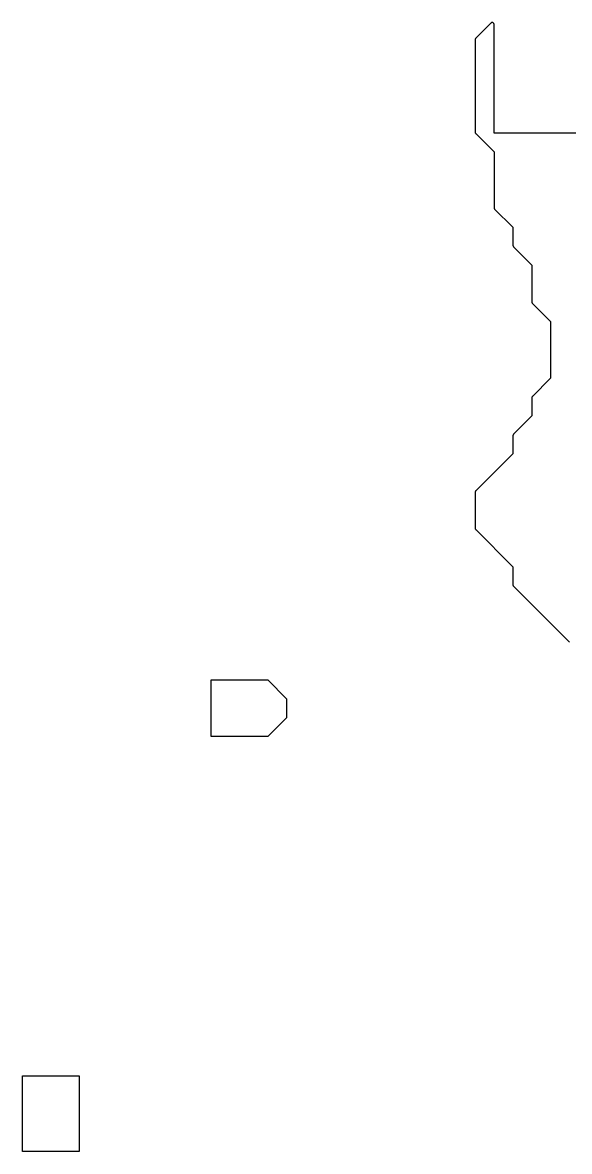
# Model space of a CAD drawing. Header units: metres. Extents: x 0 to 799, y 1 to 1100.
# Drawn here: x 612 to 641, y 151 to 210.9 of the extents above; entities that cross this region are included whole.
import ezdxf

# ---------------------------------------------------------------- set-up
doc = ezdxf.new("R2010")
doc.units = ezdxf.units.M
doc.layers.add('forest', color=7, linetype='Continuous')
doc.layers.add('forestfragmentation', color=7, linetype='Continuous')

msp = doc.modelspace()

# ---------------------------------------------------------------- linework, layer by layer
at = {"layer": 'forest', "color": 191}
msp.add_lwpolyline([(676.998, 205), (637.002, 205), (637, 205), (637, 205.002), (637, 210.759), (637, 210.768), (636.998, 210.778), (636.996, 210.788), (636.992, 210.797), (636.988, 210.806), (636.983, 210.814), (636.977, 210.822), (636.971, 210.829), (636.963, 210.836), (636.956, 210.842), (636.947, 210.847), (636.938, 210.851), (636.929, 210.854), (636.92, 210.857), (636.91, 210.858), (636.9, 210.859), (636.89, 210.858), (636.88, 210.857), (636.871, 210.854), (636.862, 210.851), (636.853, 210.847), (636.844, 210.842), (636.837, 210.836), (636.829, 210.829), (636.029, 210.029), (636.023, 210.022), (636.017, 210.014), (636.012, 210.006), (636.008, 209.997), (636.004, 209.988), (636.002, 209.978), (636, 209.968), (636, 209.959), (636, 205.041), (636, 205.032), (636.002, 205.022), (636.004, 205.012), (636.008, 205.003), (636.012, 204.994), (636.017, 204.986), (636.023, 204.978), (636.029, 204.971), (636.998, 204.002), (637, 204), (637, 203.998), (637, 201.041), (637, 201.032), (637.002, 201.022), (637.004, 201.012), (637.008, 201.003), (637.012, 200.994), (637.017, 200.986), (637.023, 200.978), (637.029, 200.971), (637.998, 200.002), (638, 200), (638, 199.998), (638, 199.041), (638, 199.032), (638.002, 199.022), (638.004, 199.012), (638.008, 199.003), (638.012, 198.994), (638.017, 198.986), (638.023, 198.978), (638.029, 198.971), (638.998, 198.002), (639, 198), (639, 197.998), (639, 196.041), (639, 196.032), (639.002, 196.022), (639.004, 196.012), (639.008, 196.003), (639.012, 195.994), (639.017, 195.986), (639.023, 195.978), (639.029, 195.971), (639.998, 195.002), (640, 195), (640, 194.998), (640, 192.002), (640, 192), (639.998, 191.998), (639.029, 191.029), (639.023, 191.022), (639.017, 191.014), (639.012, 191.006), (639.008, 190.997), (639.004, 190.988), (639.002, 190.978), (639, 190.968), (639, 190.959), (639, 190.002), (639, 190), (638.998, 189.998), (638.029, 189.029), (638.023, 189.022), (638.017, 189.014), (638.012, 189.006), (638.008, 188.997), (638.004, 188.988), (638.002, 188.978), (638, 188.968), (638, 188.959), (638, 188.002), (638, 188), (637.998, 187.998), (636.029, 186.029), (636.023, 186.022), (636.017, 186.014), (636.012, 186.006), (636.008, 185.997), (636.004, 185.988), (636.002, 185.978), (636, 185.968), (636, 185.959), (636, 184.041), (636, 184.032), (636.002, 184.022), (636.004, 184.012), (636.008, 184.003), (636.012, 183.994), (636.017, 183.986), (636.023, 183.978), (636.029, 183.971), (637.998, 182.002), (638, 182), (638, 181.998), (638, 181.041), (638, 181.032), (638.002, 181.022), (638.004, 181.012), (638.008, 181.003), (638.012, 180.994), (638.017, 180.986), (638.023, 180.978), (638.029, 180.971), (640.998, 178.002)], dxfattribs=at)
at = {"layer": 'forestfragmentation', "color": 139}
for points in [[(622, 176), (622.002, 176), (624.998, 176), (625, 176), (625.002, 175.998), (625.998, 175.002), (626, 175), (626, 174.998), (626, 174.002), (626, 174), (625.998, 173.998), (625.002, 173.002), (625, 173), (624.998, 173), (622.002, 173), (622, 173), (622, 173.002), (622, 175.998), (622, 176)], [(612, 155), (612.002, 155), (614.998, 155), (615, 155), (615, 154.998), (615, 151.002), (615, 151), (614.998, 151), (612.002, 151), (612, 151), (612, 151.002), (612, 154.998), (612, 155)]]:
    msp.add_lwpolyline(points, dxfattribs=at)

doc.saveas('drawing.dxf')
